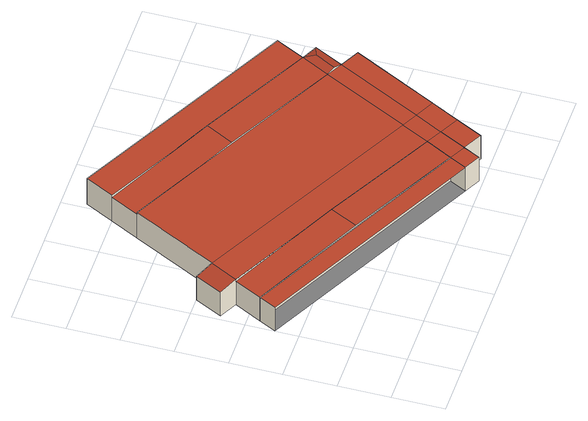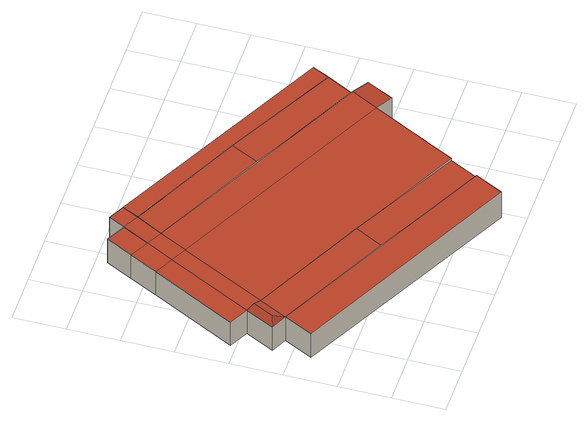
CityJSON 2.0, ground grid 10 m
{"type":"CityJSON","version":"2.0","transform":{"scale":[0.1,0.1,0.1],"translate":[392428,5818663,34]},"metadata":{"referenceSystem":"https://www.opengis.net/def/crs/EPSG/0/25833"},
"CityObjects":{
"building1":{"type":"Building","attributes":{"function":"1444","roofType":"1130","measuredHeight":6.12},"address":[{"locality":"Berlin","thoroughfareNumber":"4A","thoroughfareName":"Annenstr."}],"geometry":[{"type":"MultiSurface","lod":"2","boundaries":[[[0,1,2,3]],[[4,5,6,7]],[[8,9,10]],[[11,0,3,12]],[[1,13,14,2]],[[4,13,14,7]],[[15,4,7,16]],[[17,18,19]],[[20,21,22,23]],[[24,25,26]],[[27,28,29,30]],[[31,4,13]],[[32,5,19]],[[33,34,35,36]],[[34,9,37]],[[38,27,30,39]],[[40,11,12,41]],[[42,33,36,43]],[[32,44,45,6]],[[21,46,47,22]],[[28,48,49,29]],[[50,20,23,51]],[[13,18,52,14]],[[48,53,54,49]],[[37,25,55,35]],[[44,42,43,45]],[[53,11,12,54]],[[56,10,38]],[[57,21,26]],[[46,38,39,47]],[[24,50,51,55]],[[45,43,36,6]],[[39,58,22,47]],[[41,49,54,12]],[[23,22,55,51]],[[39,30,29,59]],[[60,52,6,36]],[[6,52,14,7]],[[52,41,12,14]],[[58,60,36,35]],[[55,22,58,35]],[[14,12,3,2]],[[60,59,41,52]],[[7,14,2,16]],[[58,39,59,60]],[[59,29,49,41]],[[18,13,11,40]],[[40,11,53,48]],[[57,8,10,21]],[[38,46,61,56]],[[20,50,24,21]],[[13,1,0,11]],[[38,62,28,27]],[[10,34,33,63]],[[4,15,1,13]],[[5,4,31,17]],[[10,63,62,38]],[[61,46,21]],[[17,31,13,18]],[[62,40,48,28]],[[63,18,40,62]],[[63,33,32,18]],[[56,61,21,10]],[[25,37,8,57]],[[44,32,33,42]]],"semantics":{"surfaces":[{"type":"WallSurface"},{"type":"GroundSurface"},{"type":"RoofSurface"}],"values":[0,0,0,0,0,0,0,0,0,0,0,0,0,0,0,0,0,0,0,0,0,0,0,0,0,0,0,0,0,0,0,1,1,1,1,1,1,1,1,1,1,1,1,1,1,1,2,2,2,2,2,2,2,2,2,2,2,2,2,2,2,2,2,2,2]}}]}
},
"vertices":[
[466,9,64],[435,25,64],[435,25,6],[466,9,6],[18,278,64],[45,331,64],[45,331,6],[18,278,6],[372,436,69],[300,473,67],[588,325,64],[482,41,64],[482,41,6],[451,57,64],[451,57,6],[2,246,64],[2,246,6],[261,220,69],[478,108,64],[189,257,67],[644,434,64],[616,379,64],[616,379,6],[644,434,6],[183,601,69],[183,601,64],[327,527,67],[656,290,64],[573,127,64],[573,127,6],[656,290,6],[235,167,69],[45,331,69],[72,383,69],[155,546,69],[155,546,6],[72,383,6],[155,546,64],[619,309,64],[619,309,6],[508,92,64],[508,92,6],[36,401,64],[36,401,6],[10,349,64],[10,349,6],[647,364,64],[647,364,6],[545,73,64],[545,73,6],[211,655,69],[211,655,6],[478,108,6],[519,22,64],[519,22,6],[183,601,6],[604,317,69],[400,490,69],[588,325,6],[536,146,6],[505,161,6],[624,356,69],[536,146,64],[505,161,64]
]}
